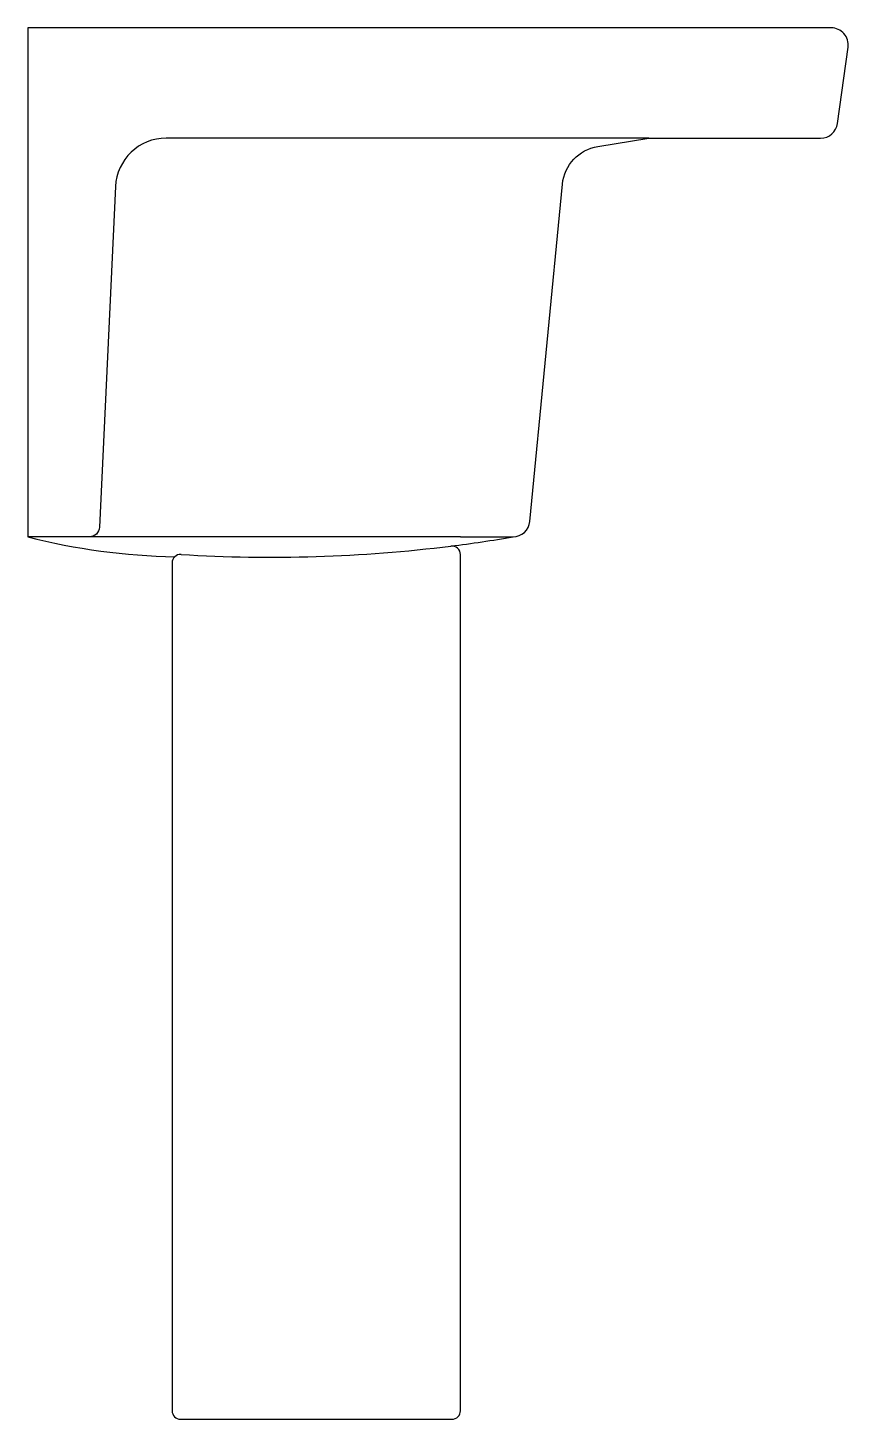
# Model space of a CAD drawing. Extents: x 0 to 0.49, y 0 to 0.831.
import ezdxf

# ---------------------------------------------------------------- set-up
doc = ezdxf.new("R2010")
doc.units = 0
doc.header["$LTSCALE"] = 0.5
doc.layers.get('0').update_dxf_attribs({"linetype": 'CONTINUOUS'})

msp = doc.modelspace()

# ---------------------------------------------------------------- linework, layer by layer
for q in [(0, 0.52713), (0.28995, 0.52713)]:
    msp.add_line((0.2585, 0.52713), q)
for points in [[(0.2528, 0.52162, 0.010755), (0.28995, 0.52713, 0.383059), (0.29993, 0.53629), (0.31946, 0.73782, -0.340388), (0.3406, 0.76039), (0.37102, 0.76535), (0.4737, 0.76535, 0.374466), (0.48374, 0.7741), (0.49005, 0.81971, 0.455111), (0.48001, 0.83124), (0, 0.83124), (0, 0.52713, 0.05825), (0.08776, 0.51525)], [(0.37102, 0.76535), (0.08275, 0.76535, 0.400579), (0.05237, 0.73636), (0.04285, 0.53293, -0.400579), (0.03677, 0.52713)], [(0.09155, 0.51662, 0.432354), (0.08617, 0.51156), (0.08617, 0.00507, 0.414214), (0.09123, 0), (0.25343, 0, 0.414214), (0.2585, 0.00507), (0.2585, 0.51659, 0.45087), (0.2528, 0.52162)], [(0.09155, 0.51662, 0.046295), (0.2528, 0.52162, 0.046295)]]:
    msp.add_lwpolyline(points, format="xyb")

doc.saveas('drawing.dxf')
